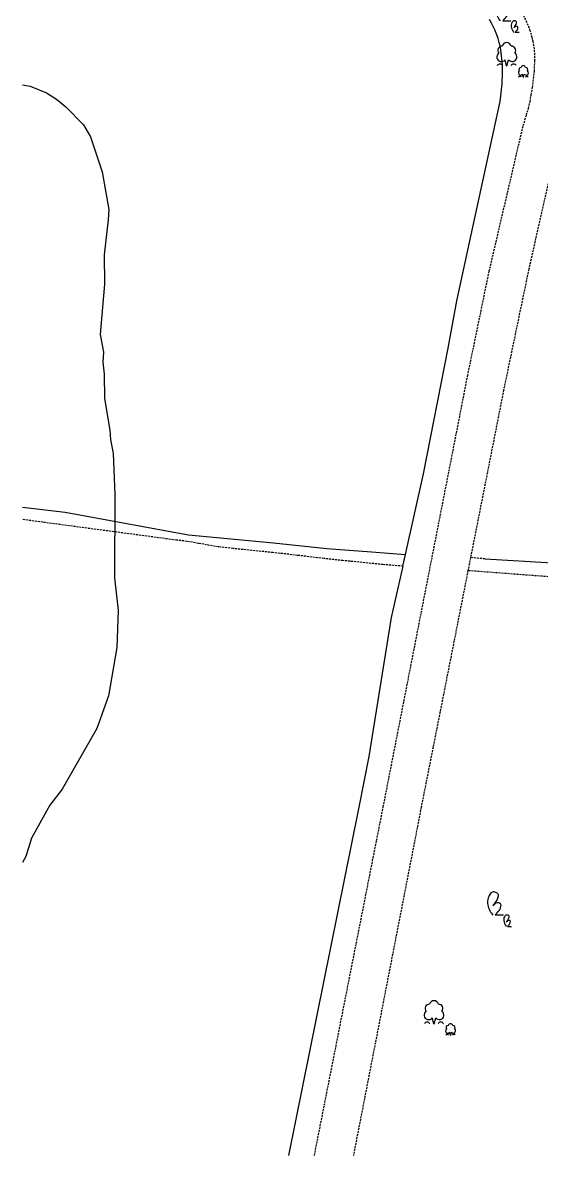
# Model space of a CAD drawing. Extents: x 546784 to 547409, y 221405 to 222038.
# Drawn here: x 546801.3 to 546931, y 221413 to 221696 of the extents above; entities that cross this region are included whole.
import ezdxf

# ---------------------------------------------------------------- set-up
doc = ezdxf.new("R2010")
doc.units = 0
doc.linetypes.add('xos$0$DASHED', pattern=[0.75, 0.5, -0.25])
doc.layers.get('0').update_dxf_attribs({"color": 252, "linetype": 'CONTINUOUS'})
for name, color, linetype in [('xos$0$G8010021', 252, 'xos$0$DASHED'), ('xos$0$G8010030', 252, 'CONTINUOUS'), ('xos$0$G8010032', 252, 'xos$0$DASHED'), ('xos$0$G8010036', 252, 'xos$0$DASHED'), ('xos$0$G8010075', 252, 'CONTINUOUS'), ('xos$0$G8010384', 252, 'CONTINUOUS'), ('xos$0$G8010392', 252, 'CONTINUOUS')]:
    doc.layers.add(name, color=color, linetype=linetype)

# ---------------------------------------------------------------- blocks, each defined once
blk = doc.blocks.new('xos$0$SCRUB')
for p, q in [((-10.872561, 9.449429), (-8.66293, 11.155934)), ((-8.411833, 0.013472), (-0.125694, 0.013472)), ((2.706505, -6.717583), (3.811324, -5.864331)), ((3.936873, -11.435566), (8.079942, -11.435566))]:
    blk.add_line(p, q)
for centre, radius, start, end in [((-9.745843, 18.847256), 4.240413, 87.97715, 138.700591), ((-9.778006, 17.936685), 5.151554, 44.469829, 87.97715), ((-3.347666, 13.226441), 12.756883, 138.700591, 187.51753), ((5.790886, 14.432399), 21.974668, 187.51753, 219.464845), ((-22.364988, 23.001236), 17.768713, 310.299169, 344.43356), ((-5.471981, 6.489664), 5.652978, 75.355339, 124.365576), ((-8.541617, 19.150405), 3.418993, 344.43356, 44.469829), ((-4.569556, 9.943099), 2.083589, 0.226721, 75.355339), ((-12.704999, -0.795383), 1.983281, 22.490634, 39.464845), ((-56.311339, 46.309683), 66.616073, 315.975134, 321.269797), ((-10.936016, 9.917905), 8.450096, 321.269797, 0.226721), ((3.269868, -2.018674), 2.12021, 87.97715, 138.700591), ((3.253782, -2.473959), 2.575781, 44.469829, 87.97715), ((6.468956, -4.829081), 6.378441, 138.700591, 187.51753), ((11.038228, -4.226102), 10.987338, 187.51753, 219.464845), ((1.79029, -11.839993), 0.991645, 22.490634, 39.464845), ((-3.039705, 0.058316), 8.88436, 310.299169, 344.43356), ((5.406795, -8.19747), 2.826493, 75.355339, 124.365576), ((-20.012884, 11.712544), 33.308036, 315.975134, 321.269797), ((3.871977, -1.867099), 1.7095, 344.43356, 44.469829), ((2.674781, -6.483349), 4.225052, 321.269797, 0.226721), ((5.858007, -6.470752), 1.041795, 0.226721, 75.355339)]:
    blk.add_arc(centre, radius, start, end)
blk = doc.blocks.new('xos$0$TREESNC')
for p, q in [((-9.850307, -0.020979), (-11.40205, 5.93598)), ((-9.42613, -0.023327), (-7.841501, 6.003956)), ((-9.851686, -0.023327), (-9.42613, -0.023327)), ((6.876541, -11.487103), (6.100666, -8.508627)), ((7.08863, -11.488281), (7.880945, -8.474639)), ((6.875848, -11.488281), (7.08863, -11.488281))]:
    blk.add_line(p, q)
for centre, radius, start, end in [((-9.638904, 18.477109), 4.597739, 13.229441, 166.770559), ((-15.010924, 8.775178), 4.597739, 124.320684, 321.504411), ((-14.304557, 15.271406), 4.262135, 87.445922, 219.289963), ((-4.172782, 8.775178), 4.597739, 217.066148, 56.595122), ((-4.973258, 15.271406), 4.262135, 321.417723, 92.554078), ((-16.486914, -1.461918), 3.09299, 28.842917, 151.157083), ((-2.818629, -1.461918), 3.09299, 28.842917, 151.157083), ((6.982239, -2.238063), 2.298874, 13.229441, 166.770559), ((4.296233, -7.089024), 2.298874, 124.320684, 321.504411), ((3.558234, -12.207576), 1.546499, 28.842917, 151.157083), ((4.649416, -3.84091), 2.131067, 87.445922, 219.289963), ((9.7153, -7.089024), 2.298874, 217.066148, 56.595122), ((10.392377, -12.207576), 1.546499, 28.842917, 151.157083), ((9.315062, -3.84091), 2.131067, 321.417723, 92.554078)]:
    blk.add_arc(centre, radius, start, end)

msp = doc.modelspace()

# ---------------------------------------------------------------- linework, layer by layer
at = {"layer": 'xos$0$G8010021'}
for points in [[(546925.3, 221700.6), (546927.8, 221695.1), (546928.1, 221694.2), (546928.5, 221693.2)], [(546874.3, 221412.95), (546891.5, 221500), (546912.6, 221607.7), (546918, 221633.9), (546926.5, 221670.3), (546927.3, 221672.9), (546927.8, 221674.6), (546928.2, 221676.3), (546928.5, 221678), (546928.8, 221679.8), (546929.1, 221682.1), (546929.3, 221683.8), (546929.4, 221686.4), (546929.4, 221688), (546929.3, 221689.5), (546929, 221691.3), (546928.7, 221692.3), (546928.5, 221693.2)], [(546945.7, 221688), (546944.6, 221686.6), (546943.5, 221685.1), (546941.3, 221681.8), (546939.9, 221679.4), (546939.1, 221678), (546938.5, 221676.7), (546937.5, 221674.1), (546936.9, 221672.3), (546933.6, 221659.6), (546927.9, 221634.5), (546921.6, 221604.2), (546913.33, 221562.35)], [(546913.33, 221562.35), (546912.68, 221559.07)], [(546912.68, 221559.07), (546901, 221500), (546884.04, 221412.95)]]:
    msp.add_lwpolyline(points, dxfattribs=at)
at = {"layer": 'xos$0$G8010030'}
for points in [[(546896.39, 221560.2), (546897.04, 221563.1), (546901.6, 221583.3), (546907.7, 221614.7), (546909.9, 221626.5), (546920, 221672.9), (546920.7, 221676.3), (546920.9, 221677.7), (546921.1, 221679.2), (546921.2, 221680.7), (546921.3, 221683.4), (546921.3, 221685.5), (546921.1, 221687.7), (546920.9, 221689.2), (546920.7, 221690.2), (546920.5, 221691.1), (546920.2, 221692.1), (546919.9, 221693), (546919.4, 221694.2), (546919, 221695.1), (546918.6, 221695.9), (546918.1, 221696.8)], [(546801.34, 221574.98), (546811.94, 221573.7), (546842.8, 221568), (546864.1, 221566), (546877.4, 221564.6), (546888.6, 221563.8), (546897.04, 221563.1)], [(546917, 221562), (546932.4, 221561.1), (546951.2, 221559.7), (546957.7, 221558.8), (546965, 221557.9)], [(546896.39, 221560.2), (546893.5, 221547.4), (546887.9, 221512.6), (546885.4, 221500), (546867.78, 221412.95)]]:
    msp.add_lwpolyline(points, dxfattribs=at)
at = {"layer": 'xos$0$G8010032'}
for points in [[(546896.39, 221560.2), (546891.4, 221560.6), (546881.4, 221561.6), (546876.7, 221562.1), (546875.1, 221562.3), (546870.1, 221562.9), (546865.7, 221563.4), (546863.9, 221563.6), (546853.9, 221564.6), (546850.3, 221565), (546845.3, 221565.9), (546842.4, 221566.4), (546839.8, 221566.7), (546801.34, 221571.84)], [(546965.69, 221555.07), (546912.68, 221559.07)]]:
    msp.add_lwpolyline(points, dxfattribs=at)
at = {"layer": 'xos$0$G8010036'}
msp.add_lwpolyline([(546917, 221562), (546913.33, 221562.35)], dxfattribs=at)
at = {"layer": 'xos$0$G8010075'}
msp.add_lwpolyline([(546801.34, 221680.5), (546803.24, 221680.13), (546807.28, 221678.51), (546809.79, 221676.91), (546812.13, 221674.98), (546816.56, 221670.51), (546818.33, 221667.46), (546821.26, 221658.76), (546822.85, 221649.34), (546822.76, 221646.77), (546821.71, 221638.02), (546821.78, 221630.66), (546820.73, 221618.11), (546821.56, 221613.69), (546821.39, 221611.14), (546821.76, 221608.17), (546821.82, 221602.12), (546823.15, 221594.18), (546823.28, 221591.88), (546823.95, 221588.34), (546824.35, 221578.08), (546824.31, 221557.27), (546825.24, 221549.14), (546824.88, 221539.89), (546822.8, 221527.77), (546819.88, 221519.66), (546811.22, 221504.5), (546808.13, 221500.45), (546803.59, 221492.21), (546802.14, 221487.61), (546801.34, 221486.14)], dxfattribs=at)

# ---------------------------------------------------------------- block references
at = {"layer": 'xos$0$G8010384', "xscale": 0.25, "yscale": 0.25}
for p in [(546924.8, 221685.27), (546906.59, 221445.84)]:
    msp.add_blockref('xos$0$TREESNC', p, dxfattribs=at)
at = {"layer": 'xos$0$G8010392', "xscale": 0.25, "yscale": 0.25}
for p in [(546923.47, 221696.47), (546921.59, 221473.02)]:
    msp.add_blockref('xos$0$SCRUB', p, dxfattribs=at)

doc.saveas('drawing.dxf')
